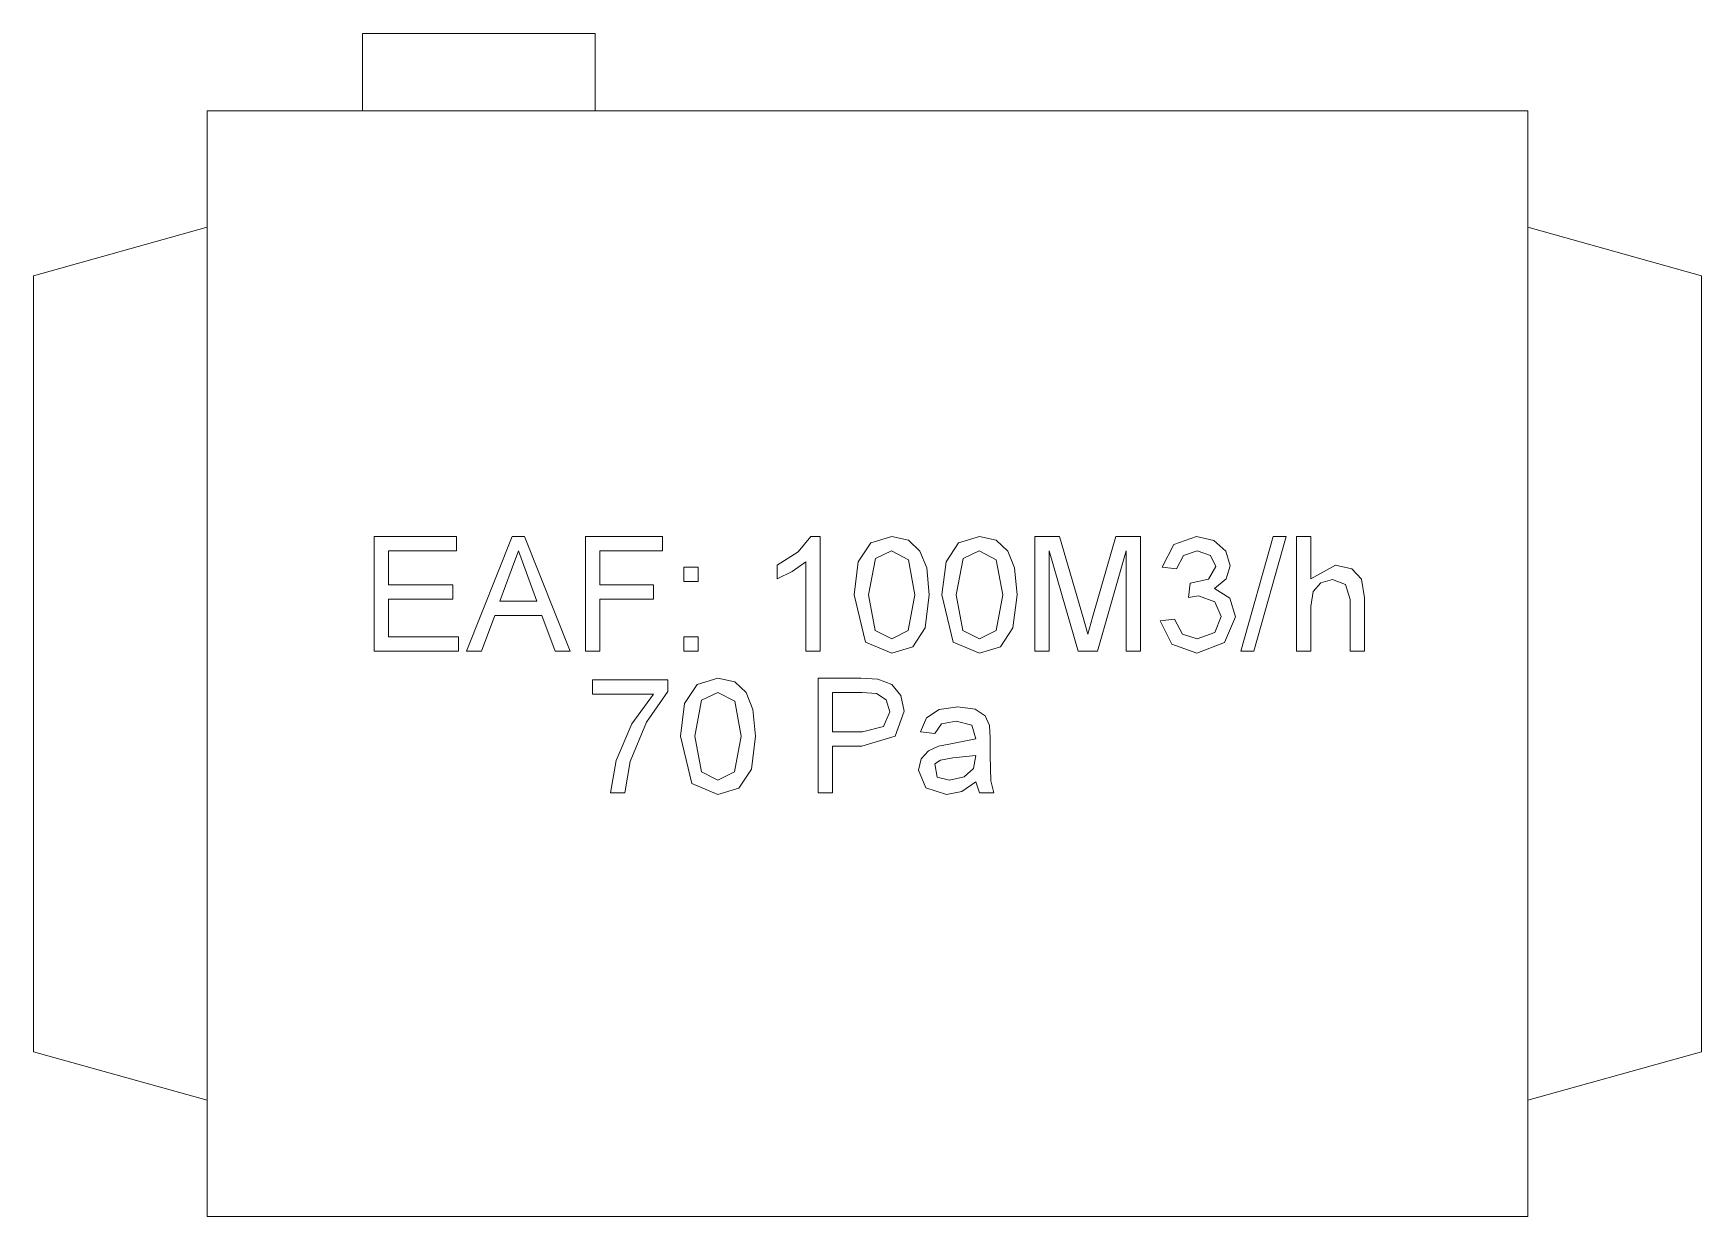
# Model space of a CAD drawing. Header units: millimetres. Extents: x -21807 to 17683, y 43568 to 60640.
# Drawn here: x 12474.1 to 12904.1, y 55941.3 to 56246.3 of the extents above; entities that cross this region are included whole.
import ezdxf

# ---------------------------------------------------------------- set-up
doc = ezdxf.new("R2010")
doc.units = ezdxf.units.MM
doc.layers.add('M-EQPM', color=7, linetype='Continuous', lineweight=5)

# ---------------------------------------------------------------- blocks, each defined once
blk = doc.blocks.new('03_DSC_VA_Fan _inline_ - QUẠT CẤP HỘP-2126226-MẶT BẰNG HỆ THỐNG GIÓ THẢI')
at = {"layer": 'M-EQPM'}
for p, q in [((-70.19, 162.5), (-130.19, 162.5)), ((-130.19, 162.5), (-130.19, 142.5)), ((-130.19, 142.5), (-130.19, 162.5)), ((-130.19, 162.5), (-70.19, 162.5)), ((-70.19, 142.5), (-70.19, 162.5)), ((-70.19, 162.5), (-70.19, 142.5)), ((170.19, 142.5), (-170.19, 142.5)), ((-170.19, 142.5), (-170.19, -142.5)), ((-170.19, -142.5), (-170.19, 142.5)), ((-170.19, 142.5), (170.19, 142.5)), ((-130.19, 142.5), (-70.19, 142.5)), ((-70.19, 142.5), (-130.19, 142.5)), ((170.19, -142.5), (170.19, 142.5)), ((170.19, 142.5), (170.19, -142.5)), ((-215, 100), (-170.19, 112.5)), ((-215, 100), (-170.19, 112.5)), ((170.19, 112.5), (215, 100)), ((170.19, 112.5), (215, 100)), ((-215, 70.98), (-215, 100)), ((-215, -100), (-215, 100)), ((215, 100), (215, 70.98)), ((215, 100), (215, -100)), ((-215, -70.99), (-215, 70.98)), ((215, 70.98), (215, -70.99)), ((-105.92, 32.77), (-127.15, 32.77)), ((-127.15, 32.77), (-127.15, 3.23)), ((-105.92, 29.08), (-105.92, 32.77)), ((-91.57, 32.77), (-103.36, 3.23)), ((-88.43, 32.77), (-91.57, 32.77)), ((-76.64, 3.23), (-88.43, 32.77)), ((-52.85, 32.77), (-72.69, 32.77)), ((-72.69, 32.77), (-72.69, 3.23)), ((-52.85, 29.08), (-52.85, 32.77)), ((-14.61, 32.77), (-17.9, 28.84)), ((-12.23, 32.77), (-14.61, 32.77)), ((-12.23, 3.23), (-12.23, 32.77)), ((0.85, 31.16), (-2.38, 26.26)), ((6.23, 32.77), (0.85, 31.16)), ((10.54, 31.82), (6.23, 32.77)), ((13.52, 29.07), (10.54, 31.82)), ((23.46, 31.16), (20.24, 26.26)), ((28.85, 32.77), (23.46, 31.16)), ((33.16, 31.82), (28.85, 32.77)), ((36.14, 29.07), (33.16, 31.82)), ((49.51, 32.77), (43.15, 32.77)), ((43.15, 32.77), (43.15, 3.23)), ((55.55, 11.95), (49.51, 32.77)), ((64.03, 32.77), (58.09, 12.31)), ((70.38, 32.77), (64.03, 32.77)), ((70.38, 3.23), (70.38, 32.77)), ((78.94, 30.71), (75.92, 24.92)), ((84.81, 32.77), (78.94, 30.71)), ((89.27, 31.76), (84.81, 32.77)), ((92.38, 28.99), (89.27, 31.76)), ((104.54, 32.77), (96.23, 3.23)), ((99.56, 3.23), (107.87, 32.77)), ((107.87, 32.77), (104.54, 32.77)), ((114.23, 32.77), (110.54, 32.77)), ((110.54, 32.77), (110.54, 3.23)), ((114.23, 21.91), (114.23, 32.77)), ((-123.46, 20.31), (-123.46, 29.08)), ((-123.46, 29.08), (-105.92, 29.08)), ((-91.84, 24.05), (-90, 29.08)), ((-90, 29.08), (-87.93, 23.42)), ((-69, 20.31), (-69, 29.08)), ((-69, 29.08), (-52.85, 29.08)), ((-17.9, 28.84), (-23.31, 25.38)), ((-19.42, 23.76), (-15.92, 26.25)), ((-15.92, 26.25), (-15.92, 3.23)), ((-2.38, 26.26), (-3.46, 17.76)), ((0.23, 17.77), (2.02, 27.1)), ((2.02, 27.1), (6.19, 29.08)), ((6.19, 29.08), (10.56, 26.83)), ((10.56, 26.83), (12.23, 17.77)), ((15.25, 24.7), (13.52, 29.07)), ((20.24, 26.26), (19.15, 17.76)), ((22.85, 17.77), (24.63, 27.1)), ((24.63, 27.1), (28.8, 29.08)), ((28.8, 29.08), (33.17, 26.83)), ((33.17, 26.83), (34.85, 17.77)), ((37.87, 24.7), (36.14, 29.07)), ((46.85, 3.23), (46.85, 29.08)), ((46.85, 29.08), (54.27, 3.23)), ((59.27, 3.23), (66.69, 29.08)), ((66.69, 29.08), (66.69, 3.23)), ((79.62, 24.46), (81.43, 27.92)), ((81.43, 27.92), (84.94, 29.08)), ((84.94, 29.08), (88.42, 27.93)), ((88.42, 27.93), (89.77, 25.05)), ((93.46, 25.26), (92.38, 28.99)), ((-94.73, 16.15), (-91.84, 24.05)), ((-87.93, 23.42), (-85.27, 16.15)), ((-43.62, 24.92), (-47.31, 24.92)), ((-47.31, 24.92), (-47.31, 21.23)), ((-43.62, 21.23), (-43.62, 24.92)), ((-23.31, 25.38), (-23.31, 21.89)), ((-23.31, 21.89), (-19.42, 23.76)), ((15.92, 17.76), (15.25, 24.7)), ((38.54, 17.76), (37.87, 24.7)), ((75.92, 24.92), (79.62, 24.46)), ((87.91, 21.79), (83.13, 20.77)), ((89.77, 25.05), (87.91, 21.79)), ((89.41, 19.41), (92.44, 21.86)), ((92.44, 21.86), (93.46, 25.26)), ((120.66, 25.38), (114.23, 21.91)), ((116.85, 20.87), (119.88, 21.69)), ((119.88, 21.69), (123.21, 20.47)), ((124.8, 24.44), (120.66, 25.38)), ((127.32, 21.81), (124.8, 24.44)), ((128.08, 16.96), (127.32, 21.81)), ((-106.85, 20.31), (-123.46, 20.31)), ((-106.85, 16.62), (-106.85, 20.31)), ((-55.15, 20.31), (-69, 20.31)), ((-55.15, 16.62), (-55.15, 20.31)), ((-47.31, 21.23), (-43.62, 21.23)), ((-3.46, 17.76), (-0.52, 5.58)), ((1.96, 8.6), (0.23, 17.77)), ((12.23, 17.77), (10.5, 8.61)), ((14.85, 9.3), (15.92, 17.76)), ((19.15, 17.76), (22.1, 5.58)), ((24.58, 8.6), (22.85, 17.77)), ((34.85, 17.77), (33.12, 8.61)), ((37.46, 9.3), (38.54, 17.76)), ((83.13, 20.77), (82.72, 17.08)), ((82.72, 17.08), (85.31, 17.48)), ((85.31, 17.48), (89.5, 15.97)), ((93.43, 16.89), (89.41, 19.41)), ((114.23, 14.75), (114.83, 18.64)), ((114.83, 18.64), (116.85, 20.87)), ((123.21, 20.47), (124.38, 16.58)), ((-123.46, 6.92), (-123.46, 16.62)), ((-123.46, 16.62), (-106.85, 16.62)), ((-85.27, 16.15), (-94.73, 16.15)), ((-69, 3.23), (-69, 16.62)), ((-69, 16.62), (-55.15, 16.62)), ((89.5, 15.97), (91.15, 12.15)), ((94.85, 12.09), (93.43, 16.89)), ((114.23, 3.23), (114.23, 14.75)), ((124.38, 16.58), (124.38, 3.23)), ((128.08, 3.23), (128.08, 16.96)), ((-99.46, 3.23), (-96.09, 12.46)), ((-96.09, 12.46), (-83.92, 12.46)), ((-83.92, 12.46), (-80.54, 3.23)), ((10.5, 8.61), (6.23, 6.46)), ((11.64, 4.39), (14.85, 9.3)), ((33.12, 8.61), (28.85, 6.46)), ((34.25, 4.39), (37.46, 9.3)), ((56.77, 7.6), (55.55, 11.95)), ((58.09, 12.31), (56.77, 7.6)), ((79.15, 11.54), (75.46, 11.08)), ((75.46, 11.08), (78.4, 5.08)), ((81.19, 7.65), (79.15, 11.54)), ((91.15, 12.15), (89.49, 8.1)), ((92.02, 5.48), (94.85, 12.09)), ((-105.46, 6.92), (-123.46, 6.92)), ((-105.46, 3.23), (-105.46, 6.92)), ((-43.62, 6.92), (-47.31, 6.92)), ((-47.31, 6.92), (-47.31, 3.23)), ((-43.62, 3.23), (-43.62, 6.92)), ((-0.52, 5.58), (6.23, 2.77)), ((6.23, 6.46), (1.96, 8.6)), ((6.23, 2.77), (11.64, 4.39)), ((22.1, 5.58), (28.85, 2.77)), ((28.85, 6.46), (24.58, 8.6)), ((28.85, 2.77), (34.25, 4.39)), ((78.4, 5.08), (84.87, 2.77)), ((85, 6.46), (81.19, 7.65)), ((84.87, 2.77), (92.02, 5.48)), ((89.49, 8.1), (85, 6.46)), ((-127.15, 3.23), (-105.46, 3.23)), ((-103.36, 3.23), (-99.46, 3.23)), ((-80.54, 3.23), (-76.64, 3.23)), ((-72.69, 3.23), (-69, 3.23)), ((-47.31, 3.23), (-43.62, 3.23)), ((-15.92, 3.23), (-12.23, 3.23)), ((43.15, 3.23), (46.85, 3.23)), ((54.27, 3.23), (59.27, 3.23)), ((66.69, 3.23), (70.38, 3.23)), ((96.23, 3.23), (99.56, 3.23)), ((110.54, 3.23), (114.23, 3.23)), ((124.38, 3.23), (128.08, 3.23)), ((-51.46, -4.15), (-70.85, -4.15)), ((-70.85, -4.15), (-70.85, -7.85)), ((-51.46, -7.14), (-51.46, -4.15)), ((-38.54, -3.69), (-43.92, -5.3)), ((-34.23, -4.64), (-38.54, -3.69)), ((-1.75, -3.69), (-12.69, -3.69)), ((-12.69, -3.69), (-12.69, -33.23)), ((2.67, -3.97), (-1.75, -3.69)), ((6.26, -5.35), (2.67, -3.97)), ((-70.85, -7.85), (-55.15, -7.85)), ((-55.15, -7.85), (-60.74, -15.49)), ((-56.96, -15.08), (-51.46, -7.14)), ((-43.92, -5.3), (-47.15, -10.2)), ((-42.75, -9.36), (-38.58, -7.38)), ((-38.58, -7.38), (-34.21, -9.63)), ((-31.25, -7.39), (-34.23, -4.64)), ((-29.52, -11.76), (-31.25, -7.39)), ((-9, -17.54), (-9, -7.38)), ((-9, -7.38), (-1.36, -7.38)), ((-1.36, -7.38), (2.33, -7.64)), ((2.33, -7.64), (4.82, -9.31)), ((8.58, -8.21), (6.26, -5.35)), ((9.46, -12.24), (8.58, -8.21)), ((-47.15, -10.2), (-48.23, -18.7)), ((-44.54, -18.69), (-42.75, -9.36)), ((-34.21, -9.63), (-32.54, -18.69)), ((-28.85, -18.7), (-29.52, -11.76)), ((5.77, -12.37), (4.16, -16.18)), ((4.82, -9.31), (5.77, -12.37)), ((7.09, -18.62), (9.46, -12.24)), ((18.43, -11.82), (15.21, -13.93)), ((23.3, -11.08), (18.43, -11.82)), ((27.78, -11.73), (23.3, -11.08)), ((30.3, -13.38), (27.78, -11.73)), ((-60.74, -15.49), (-64.76, -24.9)), ((-61.17, -25.2), (-56.96, -15.08)), ((4.16, -16.18), (-1.28, -17.54)), ((15.21, -13.93), (13.62, -17.54)), ((17.31, -18), (19.09, -15.48)), ((19.09, -15.48), (22.82, -14.77)), ((22.82, -14.77), (26.91, -15.84)), ((26.91, -15.84), (27.9, -19.38)), ((31.44, -15.89), (30.3, -13.38)), ((31.62, -19.12), (31.44, -15.89)), ((-48.23, -18.7), (-45.29, -30.88)), ((-42.81, -27.86), (-44.54, -18.69)), ((-32.54, -18.69), (-34.27, -27.85)), ((-29.92, -27.16), (-28.85, -18.7)), ((-1.28, -17.54), (-9, -17.54)), ((-9, -33.23), (-9, -21.23)), ((-9, -21.23), (-1.49, -21.23)), ((-1.49, -21.23), (7.09, -18.62)), ((13.62, -17.54), (17.31, -18)), ((18.3, -21.21), (15.72, -22.42)), ((21.5, -20.65), (18.3, -21.21)), ((27.9, -19.38), (21.5, -20.65)), ((31.62, -23.71), (31.62, -19.12)), ((-64.76, -24.9), (-66.23, -33.23)), ((-62.54, -33.23), (-61.17, -25.2)), ((13.86, -24.54), (13.15, -27.46)), ((15.72, -22.42), (13.86, -24.54)), ((17.35, -25.78), (18.79, -24.81)), ((17.95, -29.2), (17.35, -25.78)), ((18.79, -24.81), (21.97, -24.21)), ((21.97, -24.21), (27.91, -23.6)), ((27.91, -23.6), (27.32, -26.98)), ((31.8, -30.13), (31.62, -23.71)), ((-38.54, -30), (-42.81, -27.86)), ((-34.27, -27.85), (-38.54, -30)), ((-33.13, -32.07), (-29.92, -27.16)), ((13.15, -27.46), (15.03, -31.94)), ((21.17, -30), (17.95, -29.2)), ((24.91, -29.12), (21.17, -30)), ((27.32, -26.98), (24.91, -29.12)), ((-66.23, -33.23), (-62.54, -33.23)), ((-45.29, -30.88), (-38.54, -33.69)), ((-38.54, -33.69), (-33.13, -32.07)), ((-12.69, -33.23), (-9, -33.23)), ((15.03, -31.94), (20.39, -33.69)), ((20.39, -33.69), (24.34, -32.96)), ((24.34, -32.96), (27.92, -30.46)), ((27.92, -30.46), (28.85, -33.23)), ((28.85, -33.23), (32.54, -33.23)), ((32.54, -33.23), (31.8, -30.13)), ((-215, -100), (-215, -70.99)), ((215, -70.99), (215, -100)), ((-170.19, -112.5), (-215, -100)), ((-215, -100), (-170.19, -112.5)), ((170.19, -112.5), (215, -100)), ((215, -100), (170.19, -112.5)), ((-170.19, -142.5), (170.19, -142.5)), ((170.19, -142.5), (-170.19, -142.5)), ((-127.15, -142.5), (-105.46, -142.5)), ((-105.92, -142.5), (-127.15, -142.5)), ((-105.46, -142.5), (-123.46, -142.5)), ((-123.46, -142.5), (-106.85, -142.5)), ((-106.85, -142.5), (-123.46, -142.5)), ((-123.46, -142.5), (-105.92, -142.5)), ((-103.36, -142.5), (-99.46, -142.5)), ((-91.57, -142.5), (-103.36, -142.5)), ((-99.46, -142.5), (-96.09, -142.5)), ((-96.09, -142.5), (-83.92, -142.5)), ((-94.73, -142.5), (-91.84, -142.5)), ((-85.27, -142.5), (-94.73, -142.5)), ((-91.84, -142.5), (-90, -142.5)), ((-88.43, -142.5), (-91.57, -142.5)), ((-90, -142.5), (-87.93, -142.5)), ((-76.64, -142.5), (-88.43, -142.5)), ((-87.93, -142.5), (-85.27, -142.5)), ((-83.92, -142.5), (-80.54, -142.5)), ((-80.54, -142.5), (-76.64, -142.5)), ((-72.69, -142.5), (-69, -142.5)), ((-52.85, -142.5), (-72.69, -142.5)), ((-69, -142.5), (-55.15, -142.5)), ((-55.15, -142.5), (-69, -142.5)), ((-69, -142.5), (-52.85, -142.5)), ((-47.31, -142.5), (-43.62, -142.5)), ((-43.62, -142.5), (-47.31, -142.5)), ((-47.31, -142.5), (-43.62, -142.5)), ((-43.62, -142.5), (-47.31, -142.5)), ((-17.9, -142.5), (-23.31, -142.5)), ((-23.31, -142.5), (-19.42, -142.5)), ((-22.62, -142.5), (-6.92, -142.5)), ((-3.23, -142.5), (-22.62, -142.5)), ((-19.42, -142.5), (-15.92, -142.5)), ((-16.53, -142.5), (-18, -142.5)), ((-18, -142.5), (-14.31, -142.5)), ((-14.61, -142.5), (-17.9, -142.5)), ((-12.5, -142.5), (-16.53, -142.5)), ((-15.92, -142.5), (-12.23, -142.5)), ((-12.23, -142.5), (-14.61, -142.5)), ((-14.31, -142.5), (-12.94, -142.5)), ((-12.94, -142.5), (-8.73, -142.5)), ((-6.92, -142.5), (-12.5, -142.5)), ((-8.73, -142.5), (-3.23, -142.5)), ((-3.46, -142.5), (-0.52, -142.5)), ((-2.38, -142.5), (-3.46, -142.5)), ((0.85, -142.5), (-2.38, -142.5)), ((-0.52, -142.5), (6.23, -142.5)), ((0, -142.5), (2.94, -142.5)), ((1.09, -142.5), (0, -142.5)), ((0.23, -142.5), (2.02, -142.5)), ((1.96, -142.5), (0.23, -142.5)), ((6.23, -142.5), (0.85, -142.5)), ((4.31, -142.5), (1.09, -142.5)), ((6.23, -142.5), (1.96, -142.5)), ((2.02, -142.5), (6.19, -142.5)), ((2.94, -142.5), (9.69, -142.5)), ((3.69, -142.5), (5.48, -142.5)), ((5.42, -142.5), (3.69, -142.5)), ((9.69, -142.5), (4.31, -142.5)), ((9.69, -142.5), (5.42, -142.5)), ((5.48, -142.5), (9.65, -142.5)), ((6.19, -142.5), (10.56, -142.5)), ((6.23, -142.5), (11.64, -142.5)), ((10.54, -142.5), (6.23, -142.5)), ((10.5, -142.5), (6.23, -142.5)), ((9.65, -142.5), (14.02, -142.5)), ((9.69, -142.5), (15.1, -142.5)), ((14, -142.5), (9.69, -142.5)), ((13.96, -142.5), (9.69, -142.5)), ((12.23, -142.5), (10.5, -142.5)), ((13.52, -142.5), (10.54, -142.5)), ((10.56, -142.5), (12.23, -142.5)), ((11.64, -142.5), (14.85, -142.5)), ((15.25, -142.5), (13.52, -142.5)), ((15.69, -142.5), (13.96, -142.5)), ((16.98, -142.5), (14, -142.5)), ((14.02, -142.5), (15.69, -142.5)), ((14.85, -142.5), (15.92, -142.5)), ((15.1, -142.5), (18.31, -142.5)), ((15.92, -142.5), (15.25, -142.5)), ((18.71, -142.5), (16.98, -142.5)), ((18.31, -142.5), (19.38, -142.5)), ((19.38, -142.5), (18.71, -142.5)), ((19.15, -142.5), (22.1, -142.5)), ((20.24, -142.5), (19.15, -142.5)), ((23.46, -142.5), (20.24, -142.5)), ((22.1, -142.5), (28.85, -142.5)), ((22.85, -142.5), (24.63, -142.5)), ((24.58, -142.5), (22.85, -142.5)), ((28.85, -142.5), (23.46, -142.5)), ((28.85, -142.5), (24.58, -142.5)), ((24.63, -142.5), (28.8, -142.5)), ((28.8, -142.5), (33.17, -142.5)), ((28.85, -142.5), (34.25, -142.5)), ((33.16, -142.5), (28.85, -142.5)), ((33.12, -142.5), (28.85, -142.5)), ((34.85, -142.5), (33.12, -142.5)), ((36.14, -142.5), (33.16, -142.5)), ((33.17, -142.5), (34.85, -142.5)), ((34.25, -142.5), (37.46, -142.5)), ((35.54, -142.5), (39.23, -142.5)), ((46.49, -142.5), (35.54, -142.5)), ((37.87, -142.5), (36.14, -142.5)), ((37.46, -142.5), (38.54, -142.5)), ((38.54, -142.5), (37.87, -142.5)), ((39.23, -142.5), (46.74, -142.5)), ((39.23, -142.5), (46.87, -142.5)), ((46.95, -142.5), (39.23, -142.5)), ((43.15, -142.5), (46.85, -142.5)), ((49.51, -142.5), (43.15, -142.5)), ((50.9, -142.5), (46.49, -142.5)), ((46.74, -142.5), (55.32, -142.5)), ((46.85, -142.5), (54.27, -142.5)), ((46.87, -142.5), (50.56, -142.5)), ((52.39, -142.5), (46.95, -142.5)), ((55.55, -142.5), (49.51, -142.5)), ((50.56, -142.5), (53.05, -142.5)), ((54.49, -142.5), (50.9, -142.5)), ((54, -142.5), (52.39, -142.5)), ((53.05, -142.5), (54, -142.5)), ((54.27, -142.5), (59.27, -142.5)), ((56.81, -142.5), (54.49, -142.5)), ((55.32, -142.5), (57.69, -142.5)), ((56.77, -142.5), (55.55, -142.5)), ((58.09, -142.5), (56.77, -142.5)), ((57.69, -142.5), (56.81, -142.5)), ((64.03, -142.5), (58.09, -142.5)), ((59.27, -142.5), (66.69, -142.5)), ((62.09, -142.5), (61.38, -142.5)), ((61.38, -142.5), (63.26, -142.5)), ((63.44, -142.5), (61.85, -142.5)), ((61.85, -142.5), (65.54, -142.5)), ((63.95, -142.5), (62.09, -142.5)), ((63.26, -142.5), (68.62, -142.5)), ((66.66, -142.5), (63.44, -142.5)), ((66.53, -142.5), (63.95, -142.5)), ((70.38, -142.5), (64.03, -142.5)), ((65.54, -142.5), (67.32, -142.5)), ((66.18, -142.5), (65.58, -142.5)), ((65.58, -142.5), (67.02, -142.5)), ((69.4, -142.5), (66.18, -142.5)), ((69.73, -142.5), (66.53, -142.5)), ((71.53, -142.5), (66.66, -142.5)), ((66.69, -142.5), (70.38, -142.5)), ((67.02, -142.5), (70.2, -142.5)), ((67.32, -142.5), (71.06, -142.5)), ((68.62, -142.5), (72.57, -142.5)), ((73.14, -142.5), (69.4, -142.5)), ((76.13, -142.5), (69.73, -142.5)), ((70.2, -142.5), (76.14, -142.5)), ((71.06, -142.5), (75.14, -142.5)), ((76.01, -142.5), (71.53, -142.5)), ((72.57, -142.5), (76.15, -142.5)), ((75.55, -142.5), (73.14, -142.5)), ((75.14, -142.5), (76.13, -142.5)), ((75.46, -142.5), (78.4, -142.5)), ((79.15, -142.5), (75.46, -142.5)), ((76.14, -142.5), (75.55, -142.5)), ((78.94, -142.5), (75.92, -142.5)), ((75.92, -142.5), (79.62, -142.5)), ((78.53, -142.5), (76.01, -142.5)), ((76.15, -142.5), (77.08, -142.5)), ((77.08, -142.5), (80.77, -142.5)), ((78.4, -142.5), (84.87, -142.5)), ((79.67, -142.5), (78.53, -142.5)), ((84.81, -142.5), (78.94, -142.5)), ((81.19, -142.5), (79.15, -142.5)), ((79.62, -142.5), (81.43, -142.5)), ((79.85, -142.5), (79.67, -142.5)), ((80.03, -142.5), (79.85, -142.5)), ((80.77, -142.5), (80.03, -142.5)), ((85, -142.5), (81.19, -142.5)), ((81.43, -142.5), (84.94, -142.5)), ((83.13, -142.5), (82.72, -142.5)), ((82.72, -142.5), (85.31, -142.5)), ((87.91, -142.5), (83.13, -142.5)), ((89.27, -142.5), (84.81, -142.5)), ((84.87, -142.5), (92.02, -142.5)), ((84.94, -142.5), (88.42, -142.5)), ((89.49, -142.5), (85, -142.5)), ((85.31, -142.5), (89.5, -142.5)), ((89.77, -142.5), (87.91, -142.5)), ((88.42, -142.5), (89.77, -142.5)), ((92.38, -142.5), (89.27, -142.5)), ((93.43, -142.5), (89.41, -142.5)), ((89.41, -142.5), (92.44, -142.5)), ((91.15, -142.5), (89.49, -142.5)), ((89.5, -142.5), (91.15, -142.5)), ((92.02, -142.5), (94.85, -142.5)), ((93.46, -142.5), (92.38, -142.5)), ((92.44, -142.5), (93.46, -142.5)), ((94.85, -142.5), (93.43, -142.5)), ((96.23, -142.5), (99.56, -142.5)), ((104.54, -142.5), (96.23, -142.5)), ((99.56, -142.5), (107.87, -142.5)), ((107.87, -142.5), (104.54, -142.5)), ((110.54, -142.5), (114.23, -142.5)), ((114.23, -142.5), (110.54, -142.5)), ((114.23, -142.5), (114.83, -142.5)), ((120.66, -142.5), (114.23, -142.5)), ((114.83, -142.5), (116.85, -142.5)), ((116.85, -142.5), (119.88, -142.5)), ((119.88, -142.5), (123.21, -142.5)), ((124.8, -142.5), (120.66, -142.5)), ((123.21, -142.5), (124.38, -142.5)), ((124.38, -142.5), (128.08, -142.5)), ((127.32, -142.5), (124.8, -142.5)), ((128.08, -142.5), (127.32, -142.5))]:
    blk.add_line(p, q, dxfattribs=at)
at = {"layer": 'M-EQPM', "flags": 128}
for points in [[(-170.19, -112.5), (-170.19, -37.5), (-170.19, 37.5), (-170.19, 112.5)], [(-170.19, 112.5), (-170.19, 37.5), (-170.19, -37.5), (-170.19, -112.5)], [(170.19, -112.5), (170.19, -37.5), (170.19, 37.5), (170.19, 112.5)], [(170.19, 112.5), (170.19, 37.5), (170.19, -37.5), (170.19, -112.5)]]:
    blk.add_lwpolyline(points, dxfattribs=at)
blk = doc.blocks.new('AK-SGS-M3-Hrvt_rvt-1-MẶT BẰNG HỆ THỐNG GIÓ THẢI')
at = {"layer": 'M-EQPM', "color": 34, "lineweight": 25, "true_color": 0x994c00}
blk.add_blockref('03_DSC_VA_Fan _inline_ - QUẠT CẤP HỘP-2126226-MẶT BẰNG HỆ THỐNG GIÓ THẢI', (12689.14, 56083.85), dxfattribs=at)

msp = doc.modelspace()

# ---------------------------------------------------------------- block references
at = {"lineweight": 5}
msp.add_blockref('AK-SGS-M3-Hrvt_rvt-1-MẶT BẰNG HỆ THỐNG GIÓ THẢI', (0, 0), dxfattribs=at)

doc.saveas('drawing.dxf')
